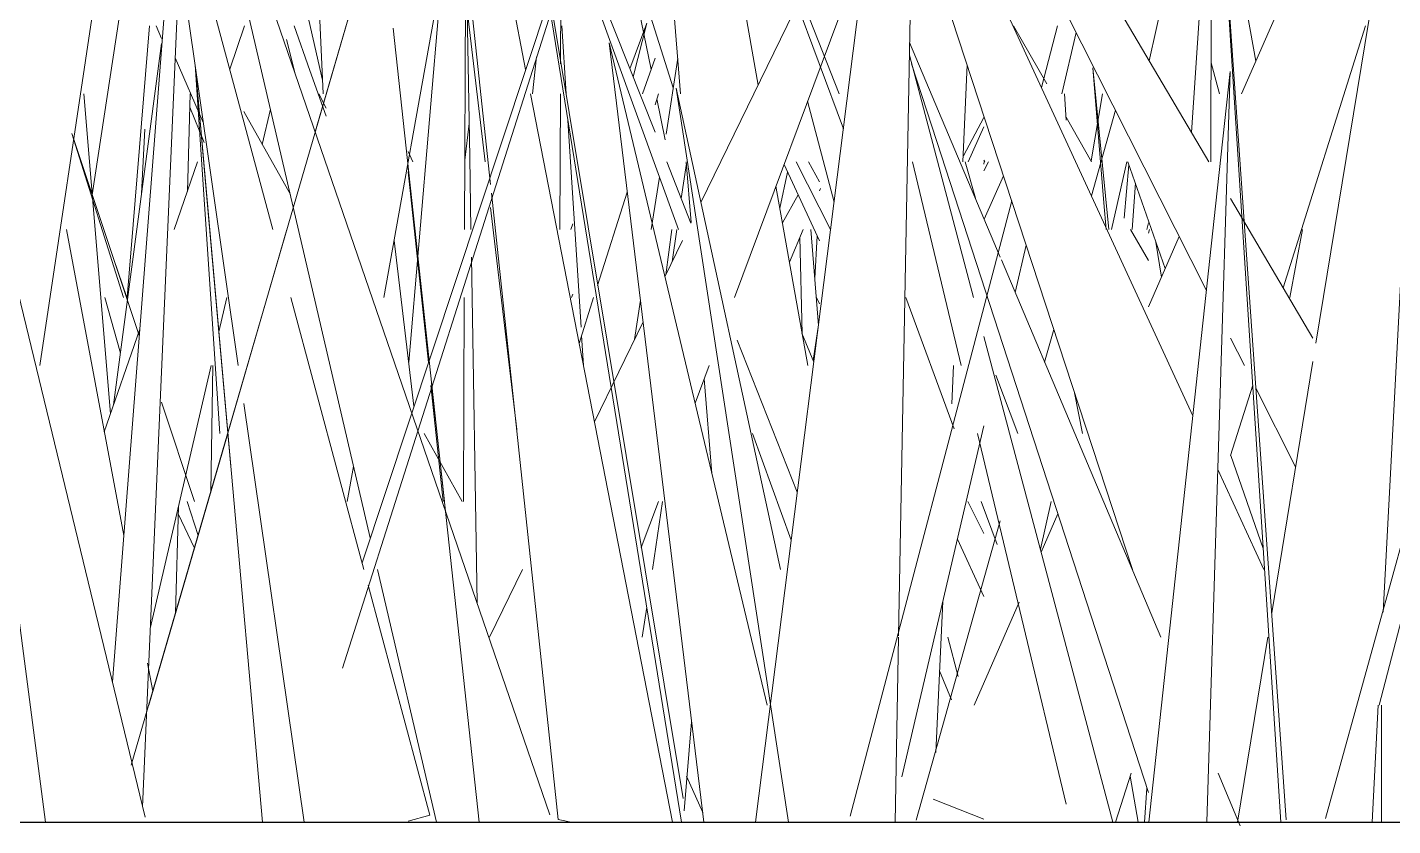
# Model space of a CAD drawing. Header units: millimetres. Extents: x -9575 to 27274, y -4387 to 11354.
# Drawn here: x -6546.3 to -6490.8, y 3047.9 to 3080.3 of the extents above; entities that cross this region are included whole.
import ezdxf

# ---------------------------------------------------------------- set-up
doc = ezdxf.new("R2010")
doc.units = ezdxf.units.MM
doc.layers.add('G-IMPT', color=8, linetype='Continuous', lineweight=9)

# ---------------------------------------------------------------- blocks, each defined once
blk = doc.blocks.new('Grass Array - 25_dwg-V49-North')
at = {"layer": 'G-IMPT'}
for p, q in [((-6542.044, 3050.319), (-6524.153, 3111.913)), ((-6524.153, 3111.913), (-6531.793, 3069.306)), ((-6519.744, 3077.582), (-6522.52, 3111.414)), ((-6534.262, 3077.582), (-6535.558, 3106.539)), ((-6493.574, 3048.158), (-6477.83, 3105.037)), ((-6519.644, 3048.964), (-6528.398, 3101.733)), ((-6534.575, 3076.031), (-6527.405, 3100.719)), ((-6520.518, 3100.095), (-6516.6, 3077.934)), ((-6533.476, 3054.258), (-6519.162, 3099.309)), ((-6501.4, 3058.27), (-6514.476, 3098.142)), ((-6541.438, 3095.371), (-6545.764, 3066.547)), ((-6480.486, 3094.796), (-6491.388, 3052.752)), ((-6498.305, 3074.823), (-6509.702, 3094.136)), ((-6498.305, 3074.823), (-6509.702, 3094.136)), ((-6496.974, 3077.582), (-6489.738, 3094.136)), ((-6513.314, 3077.582), (-6519.347, 3092.94)), ((-6526.814, 3091.933), (-6519.713, 3048)), ((-6520.785, 3076.021), (-6526.702, 3090.988)), ((-6525.058, 3048.307), (-6539.566, 3090.568)), ((-6522.138, 3090.33), (-6532.676, 3058.534)), ((-6536.303, 3072.065), (-6541.034, 3089.712)), ((-6510.442, 3089.405), (-6498.949, 3064.51)), ((-6527.998, 3088.618), (-6526.038, 3078.564)), ((-6516.707, 3048), (-6511.56, 3088.618)), ((-6496.394, 3078.91), (-6498.15, 3088.618)), ((-6496.394, 3078.91), (-6498.15, 3088.618)), ((-6490.495, 3088.585), (-6493.957, 3067.455)), ((-6498.224, 3074.823), (-6498.195, 3087.984)), ((-6497.86, 3086.498), (-6495.16, 3048.099)), ((-6497.86, 3086.498), (-6497.411, 3079.541)), ((-6527.463, 3073.894), (-6528.742, 3085.859)), ((-6540.375, 3085.134), (-6542.812, 3053.706)), ((-6518.92, 3073.163), (-6512.896, 3085.552)), ((-6510.342, 3085.536), (-6510.896, 3055.566)), ((-6516.362, 3084.866), (-6513.14, 3076.153)), ((-6499.389, 3084.886), (-6500.72, 3078.915)), ((-6543.631, 3073.478), (-6542.175, 3083.1)), ((-6541.592, 3048.63), (-6540.085, 3083.1)), ((-6537.771, 3082.856), (-6532.345, 3059.546)), ((-6528.519, 3072.065), (-6528.476, 3083.1)), ((-6519.833, 3072.065), (-6523.877, 3083.205)), ((-6521.861, 3083.1), (-6520.947, 3078.562)), ((-6517.562, 3069.306), (-6512.416, 3083.1)), ((-6529.444, 3082.405), (-6530.784, 3066.679)), ((-6520.046, 3077.825), (-6521.598, 3082.754)), ((-6539.947, 3082.154), (-6537.702, 3066.547)), ((-6534.286, 3078.127), (-6535.2, 3082.143)), ((-6524.622, 3078.793), (-6524.605, 3082.18)), ((-6528.309, 3075.001), (-6528.409, 3080.974)), ((-6527.683, 3074.823), (-6528.409, 3080.974)), ((-6504.095, 3080.863), (-6498.399, 3069.597)), ((-6498.679, 3080.857), (-6499.008, 3076.014)), ((-6541.301, 3080.341), (-6542.206, 3069.306)), ((-6541.032, 3080.341), (-6540.818, 3079.82)), ((-6537.443, 3080.341), (-6538.051, 3078.583)), ((-6534.795, 3078.528), (-6535.435, 3080.341)), ((-6527.918, 3048), (-6531.419, 3080.24)), ((-6524.562, 3080.341), (-6524.387, 3077.582)), ((-6521.802, 3078.594), (-6521.119, 3080.448)), ((-6521.672, 3078.263), (-6521.119, 3080.448)), ((-6506.228, 3080.341), (-6504.876, 3077.985)), ((-6505.1, 3077.833), (-6504.442, 3080.341)), ((-6503.693, 3080.069), (-6504.276, 3077.582)), ((-6491.947, 3080.341), (-6495.283, 3069.701)), ((-6491.225, 3056.528), (-6489.964, 3080.341)), ((-6542.766, 3064.944), (-6540.818, 3079.615)), ((-6535.405, 3078.447), (-6535.747, 3079.777)), ((-6522.646, 3079.642), (-6518.803, 3048)), ((-6522.646, 3079.642), (-6521.32, 3074.08)), ((-6506.768, 3070.94), (-6510.45, 3079.664)), ((-6495.376, 3048), (-6497.411, 3079.541)), ((-6540.263, 3079.033), (-6539.116, 3076.382)), ((-6525.59, 3079.08), (-6525.761, 3077.582)), ((-6520.785, 3079.028), (-6521.288, 3077.582)), ((-6520.337, 3075.944), (-6519.862, 3079.02)), ((-6510.46, 3079.142), (-6507.852, 3069.306)), ((-6539.454, 3078.759), (-6538.45, 3063.788)), ((-6539.454, 3078.759), (-6538.961, 3073.209)), ((-6536.724, 3048), (-6539.454, 3078.759)), ((-6534.139, 3076.669), (-6534.795, 3078.528)), ((-6509.345, 3075.646), (-6510.368, 3078.795)), ((-6508.118, 3078.754), (-6508.296, 3074.823)), ((-6502.369, 3072.065), (-6503.009, 3078.635)), ((-6502.563, 3073.147), (-6503.009, 3078.635)), ((-6498.383, 3048), (-6497.439, 3078.478)), ((-6497.872, 3077.582), (-6498.215, 3078.83)), ((-6498.029, 3073.019), (-6497.439, 3078.478)), ((-6542.887, 3064.594), (-6543.974, 3077.582)), ((-6539.659, 3077.582), (-6539.77, 3073.61)), ((-6534.139, 3076.991), (-6534.433, 3077.582)), ((-6525.846, 3077.582), (-6520.078, 3048)), ((-6524.655, 3072.065), (-6524.628, 3077.582)), ((-6520.785, 3077.124), (-6520.639, 3077.582)), ((-6520.707, 3077.369), (-6520.373, 3075.708)), ((-6515.696, 3058.27), (-6519.925, 3077.807)), ((-6519.112, 3072.492), (-6519.925, 3077.807)), ((-6504.095, 3076.505), (-6504.168, 3077.582)), ((-6502.614, 3077.582), (-6503.078, 3074.852)), ((-6539.674, 3077.034), (-6539.084, 3075.596)), ((-6537.48, 3076.86), (-6535.589, 3073.485)), ((-6536.398, 3076.96), (-6536.731, 3075.522)), ((-6513.517, 3073.173), (-6514.59, 3077.273)), ((-6503.071, 3073.438), (-6502.096, 3076.909)), ((-6528.332, 3076.377), (-6528.508, 3074.878)), ((-6524.319, 3076.495), (-6523.788, 3068.107)), ((-6508.264, 3075.058), (-6507.433, 3076.623)), ((-6508.078, 3074.823), (-6507.433, 3076.242)), ((-6504.095, 3076.624), (-6503.062, 3074.823)), ((-6544.453, 3075.971), (-6542.365, 3069.306)), ((-6544.453, 3075.971), (-6542.763, 3070.896)), ((-6541.722, 3067.77), (-6544.453, 3075.971)), ((-6541.491, 3076.142), (-6541.625, 3073.534)), ((-6509.345, 3075.646), (-6500.757, 3049.21)), ((-6530.801, 3075.231), (-6530.62, 3074.823)), ((-6539.351, 3074.823), (-6540.304, 3072.065)), ((-6530.801, 3074.552), (-6530.779, 3074.341)), ((-6528.309, 3075.001), (-6528.26, 3072.065)), ((-6519.325, 3072.328), (-6520.312, 3074.823)), ((-6519.718, 3073.322), (-6519.512, 3074.753)), ((-6519.315, 3072.35), (-6519.518, 3074.823)), ((-6515.547, 3074.709), (-6514.109, 3071.602)), ((-6513.659, 3072.065), (-6515.051, 3074.823)), ((-6514.109, 3074.001), (-6514.554, 3074.823)), ((-6508.353, 3066.547), (-6510.332, 3074.823)), ((-6507.78, 3073.339), (-6508.198, 3074.823)), ((-6507.4, 3074.823), (-6507.433, 3074.888)), ((-6507.433, 3074.719), (-6507.428, 3074.823)), ((-6507.433, 3074.454), (-6507.247, 3074.823)), ((-6501.633, 3074.823), (-6502.248, 3072.065)), ((-6501.744, 3072.527), (-6501.546, 3074.689)), ((-6501.594, 3074.823), (-6500.076, 3070.488)), ((-6530.801, 3074.406), (-6529.982, 3066.664)), ((-6529.954, 3066.748), (-6530.779, 3074.341)), ((-6516.236, 3052.752), (-6521.32, 3074.08)), ((-6520.935, 3072.065), (-6520.606, 3074.194)), ((-6515.716, 3072.937), (-6515.403, 3074.399)), ((-6506.639, 3074.243), (-6507.423, 3072.491)), ((-6524.71, 3048.119), (-6527.426, 3073.54)), ((-6523.12, 3069.796), (-6521.911, 3073.591)), ((-6515.874, 3073.831), (-6514.586, 3066.547)), ((-6515.611, 3072.342), (-6514.979, 3073.482)), ((-6514.067, 3073.739), (-6514.109, 3073.639)), ((-6501.416, 3072.065), (-6501.286, 3073.945)), ((-6538.007, 3062.453), (-6538.961, 3073.209)), ((-6526.401, 3063.952), (-6527.463, 3072.959)), ((-6512.861, 3048.246), (-6506.307, 3073.231)), ((-6502.563, 3073.147), (-6502.475, 3072.065)), ((-6498.029, 3073.019), (-6500.734, 3048)), ((-6494.079, 3067.661), (-6497.419, 3073.321)), ((-6494.079, 3067.661), (-6497.419, 3073.321)), ((-6524.209, 3072.065), (-6524.123, 3072.298)), ((-6519.112, 3072.492), (-6515.37, 3048)), ((-6500.818, 3072.065), (-6500.757, 3072.345)), ((-6541.478, 3048.202), (-6547.263, 3072.065)), ((-6542.352, 3059.643), (-6544.677, 3072.065)), ((-6542.352, 3059.643), (-6544.677, 3072.065)), ((-6538.127, 3063.805), (-6535.728, 3072.065)), ((-6520.103, 3072.065), (-6520.346, 3070.228)), ((-6520.088, 3070.76), (-6519.9, 3072.065)), ((-6514.773, 3072.065), (-6515.329, 3070.748)), ((-6514.901, 3071.763), (-6514.808, 3067.838)), ((-6514.152, 3068.166), (-6514.462, 3072.065)), ((-6514.304, 3070.081), (-6514.204, 3071.807)), ((-6514.304, 3070.081), (-6514.204, 3071.807)), ((-6501.478, 3072.065), (-6500.757, 3070.807)), ((-6500.716, 3072.065), (-6500.757, 3071.916)), ((-6500.757, 3068.929), (-6499.507, 3071.789)), ((-6495.015, 3069.306), (-6494.501, 3072.065)), ((-6531.377, 3071.627), (-6530.57, 3064.89)), ((-6520.384, 3070.151), (-6519.671, 3071.617)), ((-6505.716, 3071.431), (-6506.165, 3069.513)), ((-6500.45, 3071.557), (-6500.231, 3070.134)), ((-6548.492, 3070.672), (-6545.529, 3048)), ((-6542.233, 3069.306), (-6542.763, 3070.896)), ((-6528.241, 3070.95), (-6528.006, 3056.895)), ((-6500.254, 3055.511), (-6506.724, 3070.838)), ((-6542.487, 3067.047), (-6543.118, 3069.306)), ((-6538.168, 3069.306), (-6538.491, 3067.909)), ((-6532.606, 3058.27), (-6535.564, 3069.306)), ((-6528.563, 3061.029), (-6528.53, 3069.306)), ((-6524.123, 3069.438), (-6524.169, 3069.306)), ((-6523.87, 3067.445), (-6523.277, 3069.306)), ((-6521.623, 3067.602), (-6521.377, 3069.196)), ((-6514.109, 3069.051), (-6514.229, 3069.306)), ((-6510.608, 3069.306), (-6508.637, 3063.977)), ((-6541.702, 3068.022), (-6543.141, 3063.86)), ((-6523.248, 3064.259), (-6521.272, 3068.325)), ((-6514.339, 3066.686), (-6514.819, 3067.863)), ((-6514.148, 3068.197), (-6514.368, 3066.756)), ((-6504.968, 3066.678), (-6504.594, 3068.01)), ((-6523.767, 3067.768), (-6523.689, 3066.547)), ((-6515.008, 3061.406), (-6517.447, 3067.576)), ((-6507.433, 3067.727), (-6502.202, 3048)), ((-6497.419, 3067.66), (-6496.856, 3066.547)), ((-6538.806, 3066.547), (-6541.276, 3055.866)), ((-6538.82, 3061.418), (-6538.737, 3066.547)), ((-6519.161, 3065.021), (-6518.592, 3066.547)), ((-6508.67, 3066.547), (-6508.741, 3064.993)), ((-6494.079, 3066.714), (-6495.751, 3056.506)), ((-6529.883, 3065.734), (-6529.385, 3061.029)), ((-6529.333, 3061.029), (-6529.854, 3065.828)), ((-6518.479, 3062.162), (-6518.794, 3066.004)), ((-6506.953, 3066.15), (-6506.054, 3063.788)), ((-6496.521, 3065.75), (-6497.419, 3062.887)), ((-6503.751, 3065.439), (-6503.43, 3063.788)), ((-6496.393, 3065.63), (-6494.779, 3062.439)), ((-6539.477, 3061.029), (-6540.818, 3065.055)), ((-6537.48, 3065.003), (-6535.034, 3048)), ((-6507.433, 3064.1), (-6510.771, 3049.848)), ((-6541.337, 3052.752), (-6538.132, 3063.788)), ((-6530.157, 3063.788), (-6528.612, 3061.029)), ((-6515.256, 3059.452), (-6516.829, 3063.788)), ((-6504.095, 3048.735), (-6507.693, 3063.788)), ((-6497.417, 3062.894), (-6496.093, 3059.114)), ((-6533.021, 3062.453), (-6533.277, 3061.029)), ((-6497.939, 3062.323), (-6496.068, 3058.27)), ((-6540.129, 3060.823), (-6540.251, 3056.491)), ((-6539.771, 3061.029), (-6539.336, 3059.64)), ((-6521.346, 3059.163), (-6520.65, 3061.029)), ((-6520.482, 3061.029), (-6520.894, 3058.27)), ((-6507.433, 3059.732), (-6508.088, 3061.029)), ((-6507.547, 3061.029), (-6506.902, 3059.284)), ((-6504.709, 3061.029), (-6505.142, 3059.087)), ((-6540.138, 3060.525), (-6539.483, 3059.134)), ((-6510.188, 3048.085), (-6506.775, 3060.244)), ((-6505.111, 3058.969), (-6504.432, 3060.522)), ((-6508.51, 3059.501), (-6507.433, 3057.172)), ((-6532.048, 3058.27), (-6529.657, 3048)), ((-6527.501, 3055.511), (-6526.16, 3058.27)), ((-6529.93, 3048.287), (-6532.435, 3057.632)), ((-6509.104, 3056.966), (-6509.381, 3050.834)), ((-6507.829, 3052.752), (-6506.001, 3056.932)), ((-6521.124, 3056.73), (-6521.306, 3055.511)), ((-6510.897, 3055.511), (-6511.035, 3048)), ((-6508.477, 3053.915), (-6508.895, 3055.511)), ((-6495.914, 3055.511), (-6497.145, 3048)), ((-6541.17, 3053.328), (-6541.382, 3054.464)), ((-6541.17, 3053.328), (-6541.382, 3054.463)), ((-6508.753, 3052.977), (-6509.231, 3054.152)), ((-6491.676, 3048), (-6491.425, 3052.752)), ((-6491.288, 3048), (-6491.297, 3052.752)), ((-6519.604, 3048.459), (-6519.298, 3052.078)), ((-6519.509, 3049.871), (-6518.85, 3048.393)), ((-6501.462, 3049.993), (-6502.087, 3048)), ((-6501.171, 3048), (-6501.498, 3049.876)), ((-6497.026, 3047.862), (-6497.925, 3049.993)), ((-6500.815, 3049.389), (-6500.91, 3048)), ((-6509.496, 3048.937), (-6507.433, 3048.133)), ((-6529.93, 3048.287), (-6530.801, 3048.045)), ((-6524.71, 3048.119), (-6524.123, 3047.992))]:
    blk.add_line(p, q, dxfattribs=at)
blk = doc.blocks.new('Grass Array - Grass Array-V52-North')
blk.add_blockref('Grass Array - 25_dwg-V49-North', (0, 0))

msp = doc.modelspace()

# ---------------------------------------------------------------- linework, layer by layer
msp.add_line((-6653.468, 3048), (-5853.368, 3048))

# ---------------------------------------------------------------- block references
msp.add_blockref('Grass Array - Grass Array-V52-North', (0, 0))

doc.saveas('drawing.dxf')
